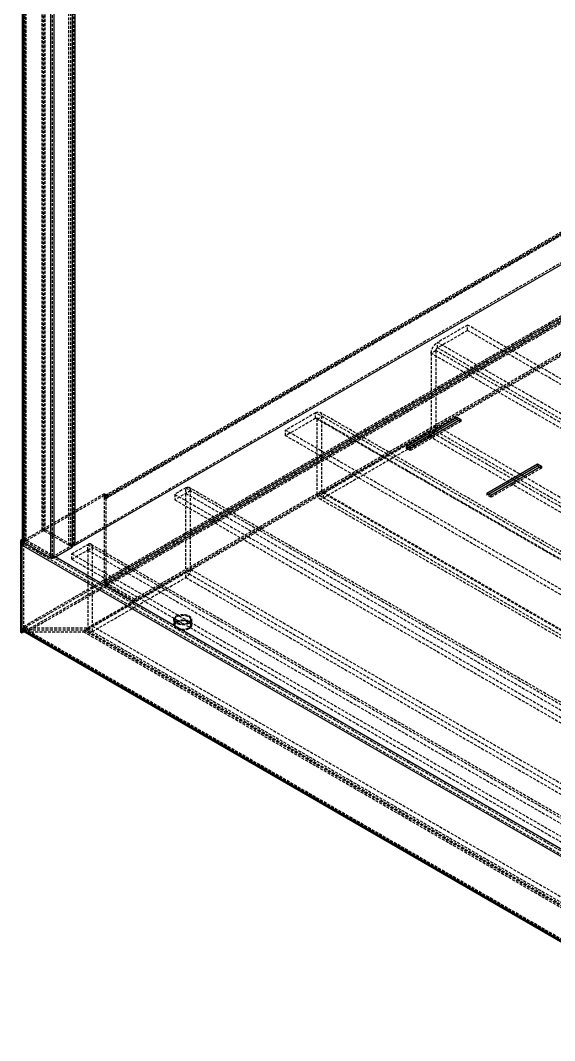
# Model space of a CAD drawing. Header units: millimetres. Extents: x 10653 to 40244, y 19163 to 29561.
# Drawn here: x 20046.2 to 20284.8, y 28799 to 29254.2 of the extents above; entities that cross this region are included whole.
import ezdxf

# ---------------------------------------------------------------- set-up
doc = ezdxf.new("R2010")
doc.units = ezdxf.units.MM
doc.linetypes.add('HIDDEN', pattern=[1.905, 1.27, -0.635])
doc.layers.add('02___PRT_ALL_AXES', color=7, linetype='Continuous')
doc.layers.add('DEFAULT_2', color=8, linetype='HIDDEN')

msp = doc.modelspace()

# ---------------------------------------------------------------- linework, layer by layer
at = {"color": 3, "linetype": 'Continuous'}
for p, q in [((20046.995, 29389.575), (20046.995, 29022.149)), ((20047.581, 29388.759), (20047.581, 29021.333)), ((20069.289, 29386.595), (20069.289, 29019.169)), ((20059.584, 29381.829), (20059.584, 29014.403)), ((20061.034, 29381.829), (20061.034, 29014.403)), ((20070.703, 29019.985), (20070.703, 29384.146)), ((20342.699, 29177.021), (20070.703, 29019.985)), ((20218.488, 29064.076), (20241.116, 29077.14)), ((20242.884, 29076.119), (20220.256, 29063.055)), ((20241.116, 29077.14), (20242.884, 29076.119)), ((20220.256, 29063.055), (20218.488, 29064.076)), ((20254.551, 29043.256), (20277.178, 29056.32)), ((20278.946, 29055.299), (20256.319, 29042.235)), ((20277.178, 29056.32), (20278.946, 29055.299)), ((20256.319, 29042.235), (20254.551, 29043.256)), ((20046.995, 29022.627), (20046.167, 29022.149)), ((20046.167, 29022.149), (20046.167, 28981.324)), ((20047.581, 29021.333), (20059.584, 29014.403)), ((20046.874, 29020.108), (20046.874, 28982.549)), ((20363.659, 28837.216), (20046.874, 29020.108)), ((20061.034, 29014.403), (20069.289, 29019.169)), ((20350.649, 28847.993), (20061.723, 29014.801)), ((20363.659, 28799.657), (20046.874, 28982.549)), ((20363.659, 28798.98), (20047.288, 28981.633))]:
    msp.add_line(p, q, dxfattribs=at)
at = {"color": 7, "linetype": 'Continuous'}
for p, q in [((20219.196, 29063.668), (20241.116, 29076.323)), ((20241.116, 29077.14), (20241.116, 29076.323)), ((20241.116, 29076.323), (20242.176, 29075.711)), ((20231.428, 29069.505), (20230.367, 29070.118)), ((20232.842, 29070.322), (20231.781, 29070.934)), ((20255.258, 29042.847), (20277.178, 29055.503)), ((20277.178, 29056.32), (20277.178, 29055.503)), ((20277.178, 29055.503), (20278.239, 29054.891)), ((20267.49, 29048.685), (20266.43, 29049.297)), ((20268.904, 29049.501), (20267.844, 29050.114)), ((20046.167, 29022.149), (20046.874, 29021.741)), ((20047.069, 29021.853), (20046.874, 29021.741)), ((20046.874, 29021.741), (20046.874, 29020.108)), ((20046.167, 28981.324), (20046.874, 28980.916)), ((20046.874, 28982.549), (20046.874, 28980.916)), ((20046.874, 28980.916), (20047.702, 28981.394))]:
    msp.add_line(p, q, dxfattribs=at)
at = {"color": 3, "linetype": 'Continuous'}
for centre, radius, start, end in [((20050.293, 29019.767), 3.47, 149.34058, 149.96533), ((20048.485, 29022.9), 1.809, 237.24995, 240.01965)]:
    msp.add_arc(centre, radius, start, end, dxfattribs=at)
for points, knots in [([(20047.289, 29021.504), (20047.16, 29021.281), (20046.961, 29020.829), (20046.874, 29020.34), (20046.874, 29020.108)], [0, 0, 0, 0, 0.5255495, 1, 1, 1, 1]), ([(20047.084, 29021.81), (20047.069, 29021.837), (20047.02, 29021.943), (20046.995, 29022.062), (20046.995, 29022.149)], [0, 0, 0, 0, 0.2598701, 1, 1, 1, 1]), ([(20047.506, 29021.378), (20047.46, 29021.408), (20047.295, 29021.526), (20047.153, 29021.68), (20047.084, 29021.81)], [0, 0, 0, 0, 0.2743905, 1, 1, 1, 1]), ([(20070.703, 29019.985), (20070.503, 29019.87), (20070.036, 29019.7), (20069.546, 29019.647), (20069.289, 29019.647)], [0, 0, 0, 0, 0.4744493, 1, 1, 1, 1]), ([(20059.584, 29014.403), (20059.799, 29014.279), (20060.309, 29014.18), (20060.819, 29014.279), (20061.034, 29014.403)], [0, 0, 0, 0, 0.5000005, 1, 1, 1, 1]), ([(20046.874, 28982.549), (20046.874, 28982.358), (20046.915, 28982.076), (20047.099, 28981.775), (20047.222, 28981.671), (20047.288, 28981.633)], [0, 0, 0, 0, 0.547693, 0.7815772, 1, 1, 1, 1])]:
    msp.add_open_spline(points, degree=3, knots=knots, dxfattribs=at)
at = {"layer": '02___PRT_ALL_AXES', "color": 8, "linetype": 'HIDDEN'}
for p, q in [((20115.145, 28986.835), (20115.145, 28984.386)), ((20122.145, 28986.835), (20122.145, 28984.386))]:
    msp.add_line(p, q, dxfattribs=at)
for points, knots in [([(20115.145, 28986.836), (20115.145, 28986.969), (20115.194, 28987.247), (20115.405, 28987.634), (20115.738, 28987.984), (20116.017, 28988.176), (20116.17, 28988.264)], [0, 0, 0, 0, 0.2177702, 0.4509547, 0.7101966, 1, 1, 1, 1]), ([(20121.12, 28985.407), (20120.861, 28985.257), (20120.274, 28985.015), (20119.318, 28984.824), (20118.307, 28984.796), (20117.323, 28984.934), (20116.446, 28985.227), (20115.743, 28985.655), (20115.267, 28986.197), (20115.145, 28986.634), (20115.145, 28986.836)], [0, 0, 0, 0, 0.1288259, 0.2705714, 0.4178895, 0.5623939, 0.6962099, 0.8135992, 0.9130675, 1, 1, 1, 1]), ([(20115.145, 28984.386), (20115.145, 28984.519), (20115.194, 28984.797), (20115.405, 28985.184), (20115.738, 28985.534), (20116.017, 28985.726), (20116.17, 28985.815)], [0, 0, 0, 0, 0.2177702, 0.4509547, 0.7101966, 1, 1, 1, 1]), ([(20116.17, 28988.264), (20116.429, 28988.414), (20117.016, 28988.656), (20117.972, 28988.847), (20118.983, 28988.875), (20119.967, 28988.737), (20120.845, 28988.444), (20121.547, 28988.016), (20122.023, 28987.474), (20122.145, 28987.037), (20122.145, 28986.835)], [0, 0, 0, 0, 0.1288259, 0.2705714, 0.4178895, 0.5623939, 0.6962099, 0.8135992, 0.9130675, 1, 1, 1, 1]), ([(20116.17, 28985.815), (20116.429, 28985.964), (20117.016, 28986.206), (20117.972, 28986.398), (20118.983, 28986.426), (20119.967, 28986.288), (20120.845, 28985.994), (20121.547, 28985.566), (20122.023, 28985.025), (20122.145, 28984.588), (20122.145, 28984.386)], [0, 0, 0, 0, 0.1288259, 0.2705714, 0.4178895, 0.5623939, 0.6962099, 0.8135992, 0.9130675, 1, 1, 1, 1]), ([(20122.145, 28986.835), (20122.145, 28986.702), (20122.096, 28986.424), (20121.885, 28986.037), (20121.552, 28985.687), (20121.274, 28985.495), (20121.12, 28985.407)], [0, 0, 0, 0, 0.2177702, 0.4509547, 0.7101966, 1, 1, 1, 1]), ([(20121.12, 28982.957), (20120.861, 28982.808), (20120.274, 28982.566), (20119.318, 28982.374), (20118.307, 28982.346), (20117.323, 28982.484), (20116.446, 28982.778), (20115.743, 28983.206), (20115.267, 28983.747), (20115.145, 28984.184), (20115.145, 28984.386)], [0, 0, 0, 0, 0.1288259, 0.2705714, 0.4178895, 0.5623939, 0.6962099, 0.8135992, 0.9130675, 1, 1, 1, 1]), ([(20122.145, 28984.386), (20122.145, 28984.252), (20122.096, 28983.975), (20121.885, 28983.588), (20121.552, 28983.238), (20121.274, 28983.046), (20121.12, 28982.957)], [0, 0, 0, 0, 0.2177702, 0.4509547, 0.7101966, 1, 1, 1, 1])]:
    msp.add_open_spline(points, degree=3, knots=knots, dxfattribs=at)
at = {"layer": 'DEFAULT_2', "color": 8, "linetype": 'HIDDEN'}
for p, q in [((20055.843, 29026.919), (20055.843, 29391.079)), ((20057.28, 29026.919), (20057.28, 29391.079)), ((20047.995, 29389.575), (20047.995, 29022.149)), ((20048.076, 29022.435), (20048.076, 29386.595)), ((20048.288, 29389.167), (20048.288, 29021.741)), ((20048.783, 29022.027), (20048.783, 29386.187)), ((20068.582, 29387.003), (20068.582, 29019.577)), ((20056.55, 29026.511), (20056.55, 29384.397)), ((20056.572, 29026.511), (20056.572, 29384.384)), ((20060.291, 29382.237), (20060.291, 29014.811)), ((20060.327, 29382.237), (20060.327, 29014.811)), ((20067.875, 29019.985), (20067.875, 29384.146)), ((20069.996, 29020.394), (20069.996, 29384.554)), ((20354.252, 29184.508), (20069.996, 29020.394)), ((20083.643, 29041.337), (20309.209, 29171.566)), ((20084.058, 29042.252), (20308.209, 29171.666)), ((20084.35, 29040.928), (20309.209, 29170.75)), ((20084.558, 29041.386), (20308.709, 29170.799)), ((20047.581, 28983.773), (20343.15, 29154.42)), ((20048.288, 28983.365), (20343.858, 29154.011)), ((20050.409, 28982.957), (20343.15, 29151.97)), ((20050.409, 28982.14), (20343.15, 29151.154)), ((20343.151, 29136.457), (20075.865, 28982.141)), ((20083.643, 29003.798), (20307.795, 29133.211)), ((20084.35, 29003.39), (20308.502, 29132.803)), ((20084.368, 29003.359), (20308.52, 29132.772)), ((20084.368, 29002.542), (20308.52, 29131.956)), ((20097.078, 28996.021), (20321.23, 29125.434)), ((20097.078, 28995.204), (20321.23, 29124.618)), ((20245.924, 29118.291), (20232.489, 29110.534)), ((20245.924, 29115.841), (20245.924, 29118.291)), ((20532.303, 28952.953), (20245.924, 29118.291)), ((20245.924, 29115.841), (20232.489, 29108.085)), ((20532.303, 28950.504), (20245.924, 29115.841)), ((20232.489, 29108.085), (20232.489, 29110.534)), ((20518.868, 28945.197), (20232.489, 29110.534)), ((20518.868, 28942.747), (20232.489, 29108.085)), ((20231.782, 29106.86), (20229.66, 29105.635)), ((20516.04, 28940.298), (20229.66, 29105.635)), ((20229.66, 29105.635), (20229.66, 29072.158)), ((20518.161, 28941.522), (20231.782, 29106.86)), ((20231.782, 29106.86), (20231.782, 29073.383)), ((20178.042, 29079.099), (20164.607, 29071.343)), ((20178.042, 29076.65), (20164.607, 29068.893)), ((20178.042, 29076.65), (20178.042, 29079.099)), ((20467.25, 28912.129), (20178.042, 29079.099)), ((20465.128, 28910.904), (20178.042, 29076.65)), ((20464.921, 28911.362), (20178.542, 29076.699)), ((20178.749, 29076.241), (20180.87, 29077.466)), ((20178.749, 29042.765), (20178.749, 29076.241)), ((20466.421, 28913.96), (20180.042, 29079.297)), ((20180.87, 29043.99), (20180.87, 29077.466)), ((20242.884, 29076.119), (20242.884, 29075.303)), ((20164.607, 29068.893), (20164.607, 29071.343)), ((20450.986, 28906.005), (20164.607, 29071.343)), ((20242.884, 29075.303), (20220.256, 29062.239)), ((20231.782, 29073.383), (20229.66, 29072.158)), ((20231.781, 29070.934), (20229.66, 29072.158)), ((20518.161, 28908.046), (20231.782, 29073.383)), ((20242.176, 29075.711), (20242.884, 29075.303)), ((20450.986, 28903.556), (20164.607, 29068.893)), ((20228.953, 29070.934), (20181.577, 29043.581)), ((20228.953, 29068.484), (20181.577, 29041.132)), ((20230.367, 29070.118), (20228.953, 29070.934)), ((20228.953, 29068.484), (20228.953, 29070.934)), ((20515.333, 28903.147), (20228.953, 29068.484)), ((20266.43, 29049.297), (20231.428, 29069.505)), ((20267.844, 29050.114), (20232.842, 29070.322)), ((20218.488, 29064.076), (20218.488, 29063.26)), ((20218.488, 29063.26), (20219.196, 29063.668)), ((20220.256, 29062.239), (20218.488, 29063.26)), ((20220.256, 29063.055), (20220.256, 29062.239)), ((20278.946, 29054.482), (20256.319, 29041.419)), ((20278.239, 29054.891), (20278.946, 29054.482)), ((20278.946, 29055.299), (20278.946, 29054.482)), ((20302.492, 29028.477), (20267.49, 29048.685)), ((20303.906, 29029.293), (20268.904, 29049.501)), ((20120.059, 29045.623), (20115.11, 29042.765)), ((20122.181, 29044.398), (20115.11, 29040.316)), ((20120.059, 29045.623), (20408.56, 28879.061)), ((20120.059, 29005.615), (20120.059, 29045.623)), ((20407.939, 28880.434), (20121.559, 29045.772)), ((20122.181, 29009.289), (20122.181, 29044.398)), ((20178.749, 29042.765), (20180.87, 29043.99)), ((20467.957, 28878.244), (20180.87, 29043.99)), ((20083.643, 29042.97), (20048.288, 29022.557)), ((20083.643, 29042.153), (20056.55, 29026.511)), ((20083.643, 29042.97), (20083.643, 29042.153)), ((20085.058, 29042.153), (20083.643, 29042.97)), ((20085.058, 29041.337), (20083.643, 29042.153)), ((20083.643, 29041.337), (20083.643, 29003.798)), ((20083.643, 29041.337), (20084.35, 29040.928)), ((20083.645, 29041.424), (20084.351, 29040.972)), ((20084.35, 29040.928), (20084.35, 29003.39)), ((20085.058, 29042.153), (20085.058, 29041.337)), ((20115.11, 29042.765), (20115.11, 29040.316)), ((20115.11, 29042.765), (20401.489, 28877.428)), ((20115.11, 29040.316), (20401.489, 28874.978)), ((20120.059, 29043.174), (20406.439, 28877.836)), ((20467.957, 28875.794), (20178.749, 29042.765)), ((20179.577, 29040.934), (20465.957, 28875.596)), ((20181.077, 29043.532), (20467.457, 28878.194)), ((20181.577, 29041.132), (20181.577, 29043.581)), ((20254.551, 29043.256), (20254.551, 29042.439)), ((20254.551, 29042.439), (20255.258, 29042.847)), ((20256.319, 29041.419), (20254.551, 29042.439)), ((20256.319, 29042.235), (20256.319, 29041.419)), ((20056.55, 29026.511), (20048.783, 29022.027)), ((20056.55, 29026.511), (20055.843, 29026.919)), ((20056.572, 29026.511), (20057.28, 29026.919)), ((20067.875, 29019.985), (20056.572, 29026.511)), ((20068.582, 29020.394), (20057.28, 29026.919)), ((20047.581, 29022.966), (20046.995, 29022.627)), ((20048.288, 29022.557), (20047.069, 29021.853)), ((20047.506, 29021.378), (20048.251, 29021.764)), ((20047.581, 29022.966), (20048.288, 29022.557)), ((20048.783, 29022.027), (20047.581, 29021.333)), ((20048.783, 29022.027), (20048.076, 29022.435)), ((20061.723, 29014.801), (20048.288, 29022.557)), ((20365.073, 28838.849), (20048.288, 29021.741)), ((20046.874, 29020.108), (20047.581, 29020.516)), ((20047.581, 29020.516), (20047.581, 28983.773)), ((20364.366, 28837.624), (20047.581, 29020.516)), ((20060.327, 29014.811), (20068.582, 29019.577)), ((20067.875, 29019.985), (20068.582, 29020.394)), ((20069.289, 29019.169), (20068.582, 29019.577)), ((20069.148, 29016.23), (20076.219, 29020.312)), ((20069.148, 29013.78), (20076.219, 29017.863)), ((20070.703, 29019.985), (20069.996, 29020.394)), ((20076.219, 29017.863), (20076.219, 29020.312)), ((20076.219, 29020.312), (20364.72, 28853.75)), ((20076.219, 29017.863), (20078.34, 29019.087)), ((20076.219, 29017.863), (20076.219, 28982.753)), ((20076.219, 29017.863), (20362.598, 28852.525)), ((20077.719, 29020.461), (20364.098, 28855.123)), ((20078.34, 28981.528), (20078.34, 29019.087)), ((20059.584, 29014.403), (20060.291, 29014.811)), ((20061.034, 29014.403), (20060.327, 29014.811)), ((20069.148, 29013.78), (20069.148, 29016.23)), ((20069.148, 29016.23), (20355.527, 28850.892)), ((20069.148, 29013.78), (20355.527, 28848.443)), ((20076.219, 28982.753), (20122.181, 29009.289)), ((20120.059, 29008.064), (20406.439, 28842.727)), ((20122.181, 29009.289), (20408.56, 28843.951)), ((20078.34, 28981.528), (20120.059, 29005.615)), ((20083.643, 29003.798), (20084.35, 29003.39)), ((20084.368, 29002.542), (20084.368, 29003.359)), ((20084.368, 29003.359), (20097.078, 28996.021)), ((20120.059, 29005.615), (20406.439, 28840.277)), ((20084.368, 29002.542), (20097.078, 28995.204)), ((20097.078, 28995.204), (20075.865, 28982.957)), ((20097.078, 28995.204), (20097.078, 28996.021)), ((20114.645, 28986.835), (20114.645, 28984.386)), ((20122.645, 28986.835), (20122.645, 28984.386)), ((20046.167, 28981.324), (20047.581, 28982.14)), ((20046.874, 28982.549), (20047.581, 28982.957)), ((20047.581, 28983.773), (20047.581, 28982.14)), ((20047.581, 28983.773), (20048.288, 28983.365)), ((20364.366, 28800.065), (20047.581, 28982.957)), ((20047.581, 28982.14), (20048.288, 28982.549)), ((20047.581, 28982.14), (20047.581, 28981.543)), ((20050.409, 28982.14), (20047.581, 28982.14)), ((20047.702, 28981.394), (20048.288, 28981.732)), ((20364.364, 28799.728), (20047.788, 28982.499)), ((20048.288, 28983.365), (20048.288, 28981.732)), ((20048.288, 28983.365), (20048.479, 28983.3)), ((20048.995, 28981.324), (20074.451, 28981.324)), ((20050.285, 28982.159), (20050.323, 28982.952)), ((20050.409, 28982.14), (20050.409, 28982.957)), ((20075.865, 28982.957), (20050.409, 28982.957)), ((20075.865, 28982.141), (20050.409, 28982.14)), ((20364.366, 28814.762), (20074.451, 28982.141)), ((20074.451, 28982.141), (20074.451, 28981.324)), ((20364.366, 28813.945), (20074.451, 28981.324)), ((20075.865, 28982.141), (20075.865, 28982.957)), ((20076.219, 28982.753), (20364.72, 28816.191)), ((20363.22, 28816.042), (20076.84, 28981.38)), ((20078.34, 28983.978), (20364.72, 28818.64))]:
    msp.add_line(p, q, dxfattribs=at)
msp.add_lwpolyline([(20048.479, 28983.3), (20048.295, 28983.374), (20048.095, 28983.477)], dxfattribs=at)
for centre, radius, start, end in [((20085.452, 29041.337), 1.809, 177.24937, 180.01909), ((20085.255, 29040.929), 0.905, 177.24937, 180.01909), ((20048.74, 29022.524), 0.905, 237.24995, 240.01965), ((20050.845, 28985.534), 3.422, 260.58583, 262.6891), ((20050.186, 28986.176), 3.227, 272.43192, 273.96662)]:
    msp.add_arc(centre, radius, start, end, dxfattribs=at)
msp.add_ellipse((20048.995, 28982.957), major_axis=(2.828, 0), ratio=0.5773544, start_param=-2.0943972, end_param=-1.5707984, dxfattribs=at)
for points, knots in [([(20229.66, 29105.635), (20229.66, 29106.099), (20229.834, 29107.077), (20230.44, 29108.451), (20231.327, 29109.663), (20232.087, 29110.302), (20232.489, 29110.534)], [0, 0, 0, 0, 0.2372262, 0.5000016, 0.7627761, 1, 1, 1, 1]), ([(20231.782, 29106.86), (20231.782, 29107.102), (20231.947, 29107.581), (20232.279, 29107.963), (20232.489, 29108.085)], [0, 0, 0, 0, 0.5000017, 1, 1, 1, 1]), ([(20178.042, 29079.099), (20178.217, 29079.201), (20178.566, 29079.367), (20179.103, 29079.496), (20179.607, 29079.484), (20179.91, 29079.373), (20180.042, 29079.297)], [0, 0, 0, 0, 0.2897714, 0.5490631, 0.7822224, 1, 1, 1, 1]), ([(20178.042, 29076.65), (20178.124, 29076.697), (20178.29, 29076.766), (20178.474, 29076.738), (20178.542, 29076.699)], [0, 0, 0, 0, 0.5508239, 1, 1, 1, 1]), ([(20178.542, 29076.699), (20178.609, 29076.66), (20178.726, 29076.514), (20178.749, 29076.337), (20178.749, 29076.241)], [0, 0, 0, 0, 0.4491739, 1, 1, 1, 1]), ([(20180.042, 29079.297), (20180.174, 29079.221), (20180.421, 29079.014), (20180.683, 29078.584), (20180.84, 29078.054), (20180.87, 29077.669), (20180.87, 29077.466)], [0, 0, 0, 0, 0.2177762, 0.4509349, 0.7102272, 1, 1, 1, 1]), ([(20228.953, 29068.484), (20229.355, 29068.716), (20230.115, 29069.356), (20231.002, 29070.568), (20231.608, 29071.942), (20231.782, 29072.92), (20231.782, 29073.383)], [0, 0, 0, 0, 0.2372239, 0.4999984, 0.7627738, 1, 1, 1, 1]), ([(20228.953, 29070.934), (20229.163, 29071.055), (20229.495, 29071.438), (20229.66, 29071.916), (20229.66, 29072.158)], [0, 0, 0, 0, 0.4999983, 1, 1, 1, 1]), ([(20120.059, 29045.623), (20120.191, 29045.699), (20120.453, 29045.824), (20120.855, 29045.921), (20121.233, 29045.911), (20121.46, 29045.829), (20121.559, 29045.772)], [0, 0, 0, 0, 0.2896998, 0.5490836, 0.7822135, 1, 1, 1, 1]), ([(20121.559, 29045.772), (20121.658, 29045.715), (20121.843, 29045.559), (20122.04, 29045.237), (20122.158, 29044.84), (20122.181, 29044.55), (20122.181, 29044.398)], [0, 0, 0, 0, 0.217785, 0.4509144, 0.7102987, 1, 1, 1, 1]), ([(20180.87, 29043.99), (20180.87, 29043.894), (20180.893, 29043.717), (20181.01, 29043.571), (20181.077, 29043.532)], [0, 0, 0, 0, 0.5507654, 1, 1, 1, 1]), ([(20084.057, 29042.252), (20083.932, 29042.18), (20083.713, 29041.92), (20083.654, 29041.598), (20083.645, 29041.424)], [0, 0, 0, 0, 0.4538683, 1, 1, 1, 1]), ([(20085.058, 29042.153), (20084.892, 29042.249), (20084.628, 29042.354), (20084.275, 29042.345), (20084.123, 29042.29), (20084.057, 29042.252)], [0, 0, 0, 0, 0.5476857, 0.7815599, 1, 1, 1, 1]), ([(20084.557, 29041.386), (20084.495, 29041.35), (20084.385, 29041.22), (20084.356, 29041.059), (20084.351, 29040.972)], [0, 0, 0, 0, 0.4538683, 1, 1, 1, 1]), ([(20085.058, 29041.337), (20084.975, 29041.384), (20084.81, 29041.453), (20084.625, 29041.425), (20084.557, 29041.386)], [0, 0, 0, 0, 0.5507613, 1, 1, 1, 1]), ([(20178.749, 29042.765), (20178.749, 29042.562), (20178.78, 29042.177), (20178.936, 29041.647), (20179.198, 29041.217), (20179.445, 29041.01), (20179.577, 29040.934)], [0, 0, 0, 0, 0.2897728, 0.5490651, 0.7822238, 1, 1, 1, 1]), ([(20179.577, 29040.934), (20179.709, 29040.858), (20180.012, 29040.747), (20180.516, 29040.735), (20181.053, 29040.864), (20181.402, 29041.03), (20181.577, 29041.132)], [0, 0, 0, 0, 0.2177776, 0.4509369, 0.7102286, 1, 1, 1, 1]), ([(20181.077, 29043.532), (20181.145, 29043.493), (20181.329, 29043.465), (20181.495, 29043.534), (20181.577, 29043.581)], [0, 0, 0, 0, 0.4492368, 1, 1, 1, 1]), ([(20057.28, 29026.919), (20057.066, 29027.042), (20056.561, 29027.14), (20056.056, 29027.042), (20055.843, 29026.919)], [0, 0, 0, 0, 0.5000005, 1, 1, 1, 1]), ([(20046.995, 29022.149), (20046.995, 29022.225), (20047.023, 29022.384), (20047.192, 29022.694), (20047.416, 29022.87), (20047.581, 29022.966)], [0, 0, 0, 0, 0.218438, 0.4523111, 1, 1, 1, 1]), ([(20048.288, 29022.557), (20048.093, 29022.445), (20047.722, 29022.135), (20047.436, 29021.751), (20047.308, 29021.536)], [0, 0, 0, 0, 0.4744749, 1, 1, 1, 1]), ([(20048.288, 29021.741), (20048.078, 29021.62), (20047.747, 29021.237), (20047.581, 29020.758), (20047.581, 29020.516)], [0, 0, 0, 0, 0.4999983, 1, 1, 1, 1]), ([(20047.995, 29022.149), (20047.995, 29022.227), (20048.063, 29022.401), (20048.205, 29022.51), (20048.288, 29022.557)], [0, 0, 0, 0, 0.4492353, 1, 1, 1, 1]), ([(20048.251, 29021.764), (20048.178, 29021.811), (20048.053, 29021.917), (20047.995, 29022.077), (20047.995, 29022.149)], [0, 0, 0, 0, 0.5461341, 1, 1, 1, 1]), ([(20069.289, 29019.647), (20069.032, 29019.647), (20068.542, 29019.7), (20068.076, 29019.87), (20067.875, 29019.985)], [0, 0, 0, 0, 0.5255501, 1, 1, 1, 1]), ([(20069.996, 29020.394), (20069.786, 29020.273), (20069.289, 29020.177), (20068.792, 29020.273), (20068.582, 29020.394)], [0, 0, 0, 0, 0.4999995, 1, 1, 1, 1]), ([(20077.719, 29020.461), (20077.62, 29020.518), (20077.392, 29020.601), (20077.014, 29020.608), (20076.612, 29020.511), (20076.35, 29020.388), (20076.219, 29020.312)], [0, 0, 0, 0, 0.217768, 0.4517791, 0.7118841, 1, 1, 1, 1]), ([(20078.34, 29019.087), (20078.34, 29019.238), (20078.316, 29019.527), (20078.199, 29019.924), (20078.004, 29020.248), (20077.818, 29020.404), (20077.719, 29020.461)], [0, 0, 0, 0, 0.2881174, 0.5482231, 0.7822335, 1, 1, 1, 1]), ([(20122.181, 29009.289), (20122.181, 29008.941), (20122.05, 29008.208), (20121.596, 29007.177), (20120.93, 29006.268), (20120.36, 29005.788), (20120.059, 29005.615)], [0, 0, 0, 0, 0.2372386, 0.5000016, 0.7627638, 1, 1, 1, 1]), ([(20083.643, 29003.798), (20083.643, 29003.549), (20083.813, 29003.059), (20084.153, 29002.667), (20084.368, 29002.542)], [0, 0, 0, 0, 0.5000011, 1, 1, 1, 1]), ([(20121.474, 28985.203), (20121.373, 28985.155), (20121.222, 28985.084), (20121.047, 28984.999), (20120.945, 28984.953), (20120.873, 28984.914), (20120.784, 28984.89), (20120.67, 28984.854), (20120.526, 28984.81), (20120.383, 28984.765), (20120.268, 28984.731), (20120.185, 28984.701), (20120.089, 28984.688), (20119.965, 28984.665), (20119.809, 28984.638), (20119.654, 28984.61), (20119.529, 28984.589), (20119.437, 28984.569), (20119.337, 28984.567), (20119.205, 28984.558), (20119.04, 28984.549), (20118.876, 28984.539), (20118.744, 28984.533), (20118.645, 28984.523), (20118.548, 28984.532), (20118.419, 28984.538), (20118.257, 28984.548), (20118.095, 28984.557), (20117.966, 28984.565), (20117.867, 28984.567), (20117.775, 28984.587), (20117.65, 28984.608), (20117.495, 28984.636), (20117.339, 28984.662), (20117.215, 28984.685), (20117.119, 28984.697), (20117.035, 28984.728), (20116.92, 28984.762), (20116.777, 28984.806), (20116.632, 28984.85), (20116.519, 28984.886), (20116.429, 28984.909), (20116.356, 28984.949), (20116.252, 28984.996), (20116.124, 28985.057), (20115.996, 28985.118), (20115.906, 28985.16), (20115.856, 28985.185), (20115.815, 28985.201), (20115.786, 28985.225), (20115.744, 28985.253), (20115.673, 28985.304), (20115.569, 28985.377), (20115.466, 28985.449), (20115.393, 28985.5), (20115.353, 28985.529), (20115.319, 28985.55), (20115.299, 28985.576), (20115.267, 28985.609), (20115.214, 28985.667), (20115.137, 28985.749), (20115.06, 28985.832), (20115.006, 28985.89), (20114.976, 28985.923), (20114.95, 28985.947), (20114.939, 28985.975), (20114.919, 28986.011), (20114.886, 28986.074), (20114.838, 28986.163), (20114.791, 28986.253), (20114.757, 28986.316), (20114.739, 28986.352), (20114.721, 28986.379), (20114.72, 28986.408), (20114.712, 28986.445), (20114.701, 28986.512), (20114.684, 28986.607), (20114.669, 28986.702), (20114.656, 28986.769), (20114.651, 28986.807), (20114.642, 28986.836), (20114.651, 28986.863), (20114.656, 28986.901), (20114.668, 28986.966), (20114.683, 28987.06), (20114.699, 28987.153), (20114.71, 28987.219), (20114.717, 28987.256), (20114.719, 28987.284), (20114.736, 28987.311), (20114.754, 28987.347), (20114.787, 28987.41), (20114.834, 28987.5), (20114.881, 28987.59), (20114.914, 28987.653), (20114.934, 28987.688), (20114.944, 28987.716), (20114.971, 28987.74), (20115, 28987.774), (20115.054, 28987.831), (20115.13, 28987.915), (20115.207, 28987.997), (20115.26, 28988.056), (20115.291, 28988.088), (20115.311, 28988.114), (20115.346, 28988.135), (20115.387, 28988.165), (20115.461, 28988.217), (20115.607, 28988.321), (20115.733, 28988.409), (20115.817, 28988.468)], [0, 0, 0, 0, 0.03125, 0.046875, 0.0546875, 0.0625, 0.0703125, 0.078125, 0.09375, 0.109375, 0.1171875, 0.125, 0.1328125, 0.140625, 0.15625, 0.171875, 0.1796875, 0.1875, 0.1953125, 0.203125, 0.21875, 0.234375, 0.2421875, 0.25, 0.2578125, 0.265625, 0.28125, 0.296875, 0.3046875, 0.3125, 0.3203125, 0.328125, 0.34375, 0.359375, 0.3671875, 0.375, 0.3828125, 0.390625, 0.40625, 0.421875, 0.4296875, 0.4375, 0.4453125, 0.453125, 0.46875, 0.484375, 0.4921875, 0.4960938, 0.5, 0.5039062, 0.5078125, 0.515625, 0.53125, 0.546875, 0.5546875, 0.5585938, 0.5625, 0.5664062, 0.5703125, 0.578125, 0.59375, 0.609375, 0.6171875, 0.6210938, 0.625, 0.6289062, 0.6328125, 0.640625, 0.65625, 0.671875, 0.6796875, 0.6835938, 0.6875, 0.6914062, 0.6953125, 0.703125, 0.71875, 0.734375, 0.7421875, 0.7460938, 0.75, 0.7539062, 0.7578125, 0.765625, 0.78125, 0.796875, 0.8046875, 0.8085938, 0.8125, 0.8164062, 0.8203125, 0.828125, 0.84375, 0.859375, 0.8671875, 0.8710938, 0.875, 0.8789062, 0.8828125, 0.890625, 0.90625, 0.921875, 0.9296875, 0.9335938, 0.9375, 0.9414062, 0.9453125, 0.953125, 0.96875, 1, 1, 1, 1]), ([(20121.474, 28982.753), (20121.373, 28982.705), (20121.222, 28982.634), (20121.047, 28982.55), (20120.945, 28982.503), (20120.873, 28982.464), (20120.784, 28982.441), (20120.67, 28982.404), (20120.526, 28982.361), (20120.383, 28982.316), (20120.268, 28982.281), (20120.185, 28982.251), (20120.089, 28982.238), (20119.965, 28982.215), (20119.809, 28982.188), (20119.654, 28982.16), (20119.529, 28982.139), (20119.437, 28982.119), (20119.337, 28982.117), (20119.205, 28982.108), (20119.04, 28982.1), (20118.876, 28982.089), (20118.744, 28982.083), (20118.645, 28982.073), (20118.548, 28982.083), (20118.419, 28982.089), (20118.257, 28982.099), (20118.095, 28982.107), (20117.966, 28982.116), (20117.867, 28982.117), (20117.775, 28982.138), (20117.65, 28982.158), (20117.495, 28982.186), (20117.339, 28982.212), (20117.215, 28982.235), (20117.119, 28982.248), (20117.035, 28982.278), (20116.92, 28982.312), (20116.777, 28982.357), (20116.632, 28982.4), (20116.519, 28982.437), (20116.429, 28982.46), (20116.356, 28982.499), (20116.252, 28982.547), (20116.124, 28982.608), (20115.996, 28982.668), (20115.906, 28982.71), (20115.856, 28982.735), (20115.815, 28982.752), (20115.786, 28982.775), (20115.744, 28982.804), (20115.673, 28982.855), (20115.569, 28982.927), (20115.466, 28983), (20115.393, 28983.05), (20115.353, 28983.08), (20115.319, 28983.1), (20115.299, 28983.126), (20115.267, 28983.159), (20115.214, 28983.217), (20115.137, 28983.3), (20115.06, 28983.383), (20115.006, 28983.44), (20114.976, 28983.474), (20114.95, 28983.498), (20114.939, 28983.526), (20114.919, 28983.561), (20114.886, 28983.624), (20114.838, 28983.714), (20114.791, 28983.804), (20114.757, 28983.867), (20114.739, 28983.903), (20114.721, 28983.929), (20114.72, 28983.958), (20114.712, 28983.996), (20114.701, 28984.063), (20114.684, 28984.158), (20114.669, 28984.253), (20114.656, 28984.319), (20114.651, 28984.357), (20114.642, 28984.386), (20114.651, 28984.414), (20114.656, 28984.451), (20114.668, 28984.517), (20114.683, 28984.61), (20114.699, 28984.704), (20114.71, 28984.769), (20114.717, 28984.806), (20114.719, 28984.835), (20114.736, 28984.861), (20114.754, 28984.897), (20114.787, 28984.96), (20114.834, 28985.05), (20114.881, 28985.14), (20114.914, 28985.203), (20114.934, 28985.239), (20114.944, 28985.267), (20114.971, 28985.291), (20115, 28985.324), (20115.054, 28985.382), (20115.13, 28985.465), (20115.207, 28985.548), (20115.26, 28985.606), (20115.291, 28985.639), (20115.311, 28985.665), (20115.346, 28985.686), (20115.387, 28985.716), (20115.461, 28985.767), (20115.607, 28985.871), (20115.733, 28985.96), (20115.817, 28986.019)], [0, 0, 0, 0, 0.03125, 0.046875, 0.0546875, 0.0625, 0.0703125, 0.078125, 0.09375, 0.109375, 0.1171875, 0.125, 0.1328125, 0.140625, 0.15625, 0.171875, 0.1796875, 0.1875, 0.1953125, 0.203125, 0.21875, 0.234375, 0.2421875, 0.25, 0.2578125, 0.265625, 0.28125, 0.296875, 0.3046875, 0.3125, 0.3203125, 0.328125, 0.34375, 0.359375, 0.3671875, 0.375, 0.3828125, 0.390625, 0.40625, 0.421875, 0.4296875, 0.4375, 0.4453125, 0.453125, 0.46875, 0.484375, 0.4921875, 0.4960938, 0.5, 0.5039062, 0.5078125, 0.515625, 0.53125, 0.546875, 0.5546875, 0.5585938, 0.5625, 0.5664062, 0.5703125, 0.578125, 0.59375, 0.609375, 0.6171875, 0.6210938, 0.625, 0.6289062, 0.6328125, 0.640625, 0.65625, 0.671875, 0.6796875, 0.6835938, 0.6875, 0.6914062, 0.6953125, 0.703125, 0.71875, 0.734375, 0.7421875, 0.7460938, 0.75, 0.7539062, 0.7578125, 0.765625, 0.78125, 0.796875, 0.8046875, 0.8085938, 0.8125, 0.8164062, 0.8203125, 0.828125, 0.84375, 0.859375, 0.8671875, 0.8710938, 0.875, 0.8789062, 0.8828125, 0.890625, 0.90625, 0.921875, 0.9296875, 0.9335938, 0.9375, 0.9414062, 0.9453125, 0.953125, 0.96875, 1, 1, 1, 1]), ([(20115.817, 28988.468), (20115.917, 28988.516), (20116.068, 28988.587), (20116.244, 28988.671), (20116.345, 28988.718), (20116.417, 28988.757), (20116.507, 28988.78), (20116.62, 28988.817), (20116.764, 28988.861), (20116.907, 28988.906), (20117.023, 28988.94), (20117.106, 28988.97), (20117.202, 28988.983), (20117.325, 28989.006), (20117.481, 28989.033), (20117.637, 28989.061), (20117.762, 28989.082), (20117.853, 28989.102), (20117.954, 28989.104), (20118.085, 28989.113), (20118.25, 28989.122), (20118.415, 28989.132), (20118.546, 28989.138), (20118.646, 28989.148), (20118.742, 28989.138), (20118.872, 28989.133), (20119.034, 28989.123), (20119.196, 28989.114), (20119.325, 28989.106), (20119.423, 28989.104), (20119.515, 28989.084), (20119.64, 28989.063), (20119.796, 28989.035), (20119.952, 28989.009), (20120.076, 28988.986), (20120.172, 28988.974), (20120.255, 28988.943), (20120.371, 28988.909), (20120.514, 28988.864), (20120.658, 28988.821), (20120.772, 28988.785), (20120.861, 28988.762), (20120.935, 28988.722), (20121.038, 28988.675), (20121.166, 28988.614), (20121.294, 28988.553), (20121.384, 28988.511), (20121.435, 28988.486), (20121.476, 28988.469), (20121.504, 28988.446), (20121.546, 28988.418), (20121.618, 28988.367), (20121.722, 28988.294), (20121.824, 28988.222), (20121.897, 28988.171), (20121.938, 28988.142), (20121.971, 28988.121), (20121.992, 28988.095), (20122.023, 28988.062), (20122.076, 28988.004), (20122.154, 28987.922), (20122.23, 28987.839), (20122.285, 28987.781), (20122.314, 28987.748), (20122.341, 28987.724), (20122.352, 28987.696), (20122.372, 28987.66), (20122.404, 28987.597), (20122.452, 28987.507), (20122.499, 28987.418), (20122.533, 28987.355), (20122.551, 28987.319), (20122.569, 28987.292), (20122.571, 28987.263), (20122.578, 28987.225), (20122.589, 28987.159), (20122.606, 28987.064), (20122.622, 28986.969), (20122.634, 28986.902), (20122.64, 28986.864), (20122.648, 28986.835), (20122.64, 28986.807), (20122.635, 28986.77), (20122.623, 28986.705), (20122.607, 28986.611), (20122.591, 28986.518), (20122.581, 28986.452), (20122.573, 28986.415), (20122.572, 28986.387), (20122.554, 28986.36), (20122.537, 28986.324), (20122.503, 28986.261), (20122.456, 28986.171), (20122.409, 28986.081), (20122.377, 28986.018), (20122.357, 28985.983), (20122.346, 28985.955), (20122.32, 28985.931), (20122.29, 28985.897), (20122.236, 28985.839), (20122.16, 28985.756), (20122.084, 28985.674), (20122.031, 28985.615), (20121.999, 28985.583), (20121.979, 28985.557), (20121.945, 28985.536), (20121.904, 28985.506), (20121.83, 28985.454), (20121.684, 28985.35), (20121.558, 28985.262), (20121.474, 28985.203)], [0, 0, 0, 0, 0.03125, 0.046875, 0.0546875, 0.0625, 0.0703125, 0.078125, 0.09375, 0.109375, 0.1171875, 0.125, 0.1328125, 0.140625, 0.15625, 0.171875, 0.1796875, 0.1875, 0.1953125, 0.203125, 0.21875, 0.234375, 0.2421875, 0.25, 0.2578125, 0.265625, 0.28125, 0.296875, 0.3046875, 0.3125, 0.3203125, 0.328125, 0.34375, 0.359375, 0.3671875, 0.375, 0.3828125, 0.390625, 0.40625, 0.421875, 0.4296875, 0.4375, 0.4453125, 0.453125, 0.46875, 0.484375, 0.4921875, 0.4960938, 0.5, 0.5039062, 0.5078125, 0.515625, 0.53125, 0.546875, 0.5546875, 0.5585938, 0.5625, 0.5664062, 0.5703125, 0.578125, 0.59375, 0.609375, 0.6171875, 0.6210938, 0.625, 0.6289062, 0.6328125, 0.640625, 0.65625, 0.671875, 0.6796875, 0.6835938, 0.6875, 0.6914062, 0.6953125, 0.703125, 0.71875, 0.734375, 0.7421875, 0.7460938, 0.75, 0.7539062, 0.7578125, 0.765625, 0.78125, 0.796875, 0.8046875, 0.8085938, 0.8125, 0.8164062, 0.8203125, 0.828125, 0.84375, 0.859375, 0.8671875, 0.8710938, 0.875, 0.8789062, 0.8828125, 0.890625, 0.90625, 0.921875, 0.9296875, 0.9335938, 0.9375, 0.9414062, 0.9453125, 0.953125, 0.96875, 1, 1, 1, 1]), ([(20115.817, 28986.019), (20115.917, 28986.067), (20116.068, 28986.138), (20116.244, 28986.222), (20116.345, 28986.269), (20116.417, 28986.308), (20116.507, 28986.331), (20116.62, 28986.368), (20116.764, 28986.411), (20116.907, 28986.456), (20117.023, 28986.491), (20117.106, 28986.521), (20117.202, 28986.534), (20117.325, 28986.557), (20117.481, 28986.584), (20117.637, 28986.612), (20117.762, 28986.632), (20117.853, 28986.653), (20117.954, 28986.655), (20118.085, 28986.664), (20118.25, 28986.672), (20118.415, 28986.683), (20118.546, 28986.689), (20118.646, 28986.699), (20118.742, 28986.689), (20118.872, 28986.683), (20119.034, 28986.673), (20119.196, 28986.665), (20119.325, 28986.656), (20119.423, 28986.654), (20119.515, 28986.634), (20119.64, 28986.614), (20119.796, 28986.586), (20119.952, 28986.56), (20120.076, 28986.537), (20120.172, 28986.524), (20120.255, 28986.494), (20120.371, 28986.46), (20120.514, 28986.415), (20120.658, 28986.372), (20120.772, 28986.335), (20120.861, 28986.312), (20120.935, 28986.272), (20121.038, 28986.225), (20121.166, 28986.164), (20121.294, 28986.104), (20121.384, 28986.061), (20121.435, 28986.037), (20121.476, 28986.02), (20121.504, 28985.997), (20121.546, 28985.968), (20121.618, 28985.917), (20121.722, 28985.845), (20121.824, 28985.772), (20121.897, 28985.722), (20121.938, 28985.692), (20121.971, 28985.672), (20121.992, 28985.646), (20122.023, 28985.613), (20122.076, 28985.555), (20122.154, 28985.472), (20122.23, 28985.389), (20122.285, 28985.331), (20122.314, 28985.298), (20122.341, 28985.274), (20122.352, 28985.246), (20122.372, 28985.211), (20122.404, 28985.148), (20122.452, 28985.058), (20122.499, 28984.968), (20122.533, 28984.905), (20122.551, 28984.869), (20122.569, 28984.843), (20122.571, 28984.814), (20122.578, 28984.776), (20122.589, 28984.709), (20122.606, 28984.614), (20122.622, 28984.519), (20122.634, 28984.453), (20122.64, 28984.415), (20122.648, 28984.386), (20122.64, 28984.358), (20122.635, 28984.321), (20122.623, 28984.255), (20122.607, 28984.162), (20122.591, 28984.068), (20122.581, 28984.003), (20122.573, 28983.966), (20122.572, 28983.937), (20122.554, 28983.911), (20122.537, 28983.874), (20122.503, 28983.812), (20122.456, 28983.722), (20122.409, 28983.632), (20122.377, 28983.569), (20122.357, 28983.533), (20122.346, 28983.505), (20122.32, 28983.481), (20122.29, 28983.448), (20122.236, 28983.39), (20122.16, 28983.307), (20122.084, 28983.224), (20122.031, 28983.166), (20121.999, 28983.133), (20121.979, 28983.107), (20121.945, 28983.086), (20121.904, 28983.056), (20121.83, 28983.005), (20121.684, 28982.901), (20121.558, 28982.812), (20121.474, 28982.753)], [0, 0, 0, 0, 0.03125, 0.046875, 0.0546875, 0.0625, 0.0703125, 0.078125, 0.09375, 0.109375, 0.1171875, 0.125, 0.1328125, 0.140625, 0.15625, 0.171875, 0.1796875, 0.1875, 0.1953125, 0.203125, 0.21875, 0.234375, 0.2421875, 0.25, 0.2578125, 0.265625, 0.28125, 0.296875, 0.3046875, 0.3125, 0.3203125, 0.328125, 0.34375, 0.359375, 0.3671875, 0.375, 0.3828125, 0.390625, 0.40625, 0.421875, 0.4296875, 0.4375, 0.4453125, 0.453125, 0.46875, 0.484375, 0.4921875, 0.4960938, 0.5, 0.5039062, 0.5078125, 0.515625, 0.53125, 0.546875, 0.5546875, 0.5585938, 0.5625, 0.5664062, 0.5703125, 0.578125, 0.59375, 0.609375, 0.6171875, 0.6210938, 0.625, 0.6289062, 0.6328125, 0.640625, 0.65625, 0.671875, 0.6796875, 0.6835938, 0.6875, 0.6914062, 0.6953125, 0.703125, 0.71875, 0.734375, 0.7421875, 0.7460938, 0.75, 0.7539062, 0.7578125, 0.765625, 0.78125, 0.796875, 0.8046875, 0.8085938, 0.8125, 0.8164062, 0.8203125, 0.828125, 0.84375, 0.859375, 0.8671875, 0.8710938, 0.875, 0.8789062, 0.8828125, 0.890625, 0.90625, 0.921875, 0.9296875, 0.9335938, 0.9375, 0.9414062, 0.9453125, 0.953125, 0.96875, 1, 1, 1, 1]), ([(20047.288, 28981.633), (20047.354, 28981.595), (20047.453, 28981.559), (20047.555, 28981.545), (20047.581, 28981.543)], [0, 0, 0, 0, 0.7425091, 1, 1, 1, 1]), ([(20047.581, 28983.773), (20047.716, 28983.607), (20048.05, 28983.26), (20048.893, 28982.606), (20049.706, 28982.255), (20050.285, 28982.159)], [0, 0, 0, 0, 0.2005983, 0.4491926, 1, 1, 1, 1]), ([(20047.581, 28982.957), (20047.581, 28982.861), (20047.604, 28982.684), (20047.721, 28982.538), (20047.788, 28982.499)], [0, 0, 0, 0, 0.5507654, 1, 1, 1, 1]), ([(20047.788, 28982.499), (20047.856, 28982.46), (20048.04, 28982.432), (20048.205, 28982.501), (20048.288, 28982.549)], [0, 0, 0, 0, 0.4492368, 1, 1, 1, 1]), ([(20048.479, 28983.3), (20048.75, 28983.206), (20049.348, 28983.01), (20049.982, 28982.938), (20050.323, 28982.952)], [0, 0, 0, 0, 0.4567147, 1, 1, 1, 1]), ([(20076.84, 28981.38), (20076.741, 28981.437), (20076.556, 28981.592), (20076.359, 28981.915), (20076.242, 28982.312), (20076.219, 28982.601), (20076.219, 28982.753)], [0, 0, 0, 0, 0.217785, 0.4509144, 0.7102987, 1, 1, 1, 1]), ([(20078.34, 28981.528), (20078.209, 28981.452), (20077.947, 28981.328), (20077.544, 28981.23), (20077.167, 28981.24), (20076.939, 28981.322), (20076.84, 28981.38)], [0, 0, 0, 0, 0.2896998, 0.5490836, 0.7822135, 1, 1, 1, 1])]:
    msp.add_open_spline(points, degree=3, knots=knots, dxfattribs=at)
for points in [[(20056.572, 29026.511), (20056.567, 29026.514), (20056.556, 29026.516), (20056.555, 29026.51)], [(20060.291, 29014.811), (20060.302, 29014.805), (20060.316, 29014.805), (20060.327, 29014.811)], [(20084.35, 29003.39), (20084.35, 29003.378), (20084.358, 29003.365), (20084.368, 29003.359)]]:
    msp.add_open_spline(points, degree=3, dxfattribs=at)

doc.saveas('drawing.dxf')
